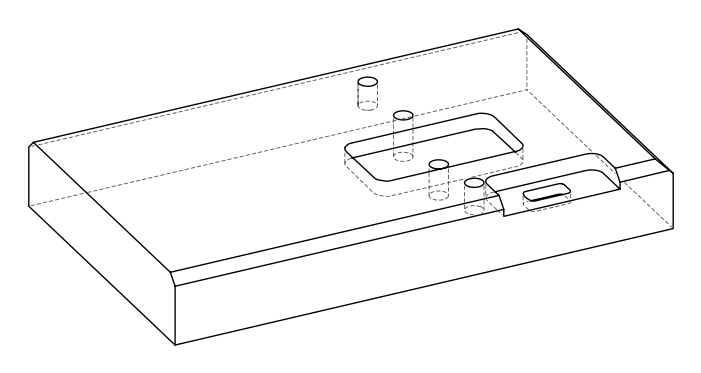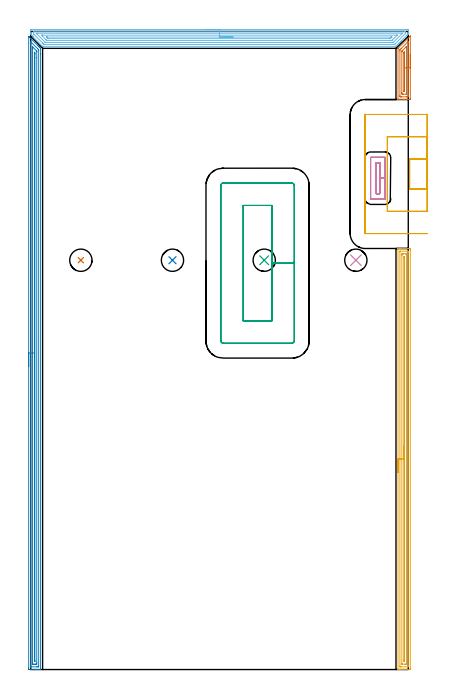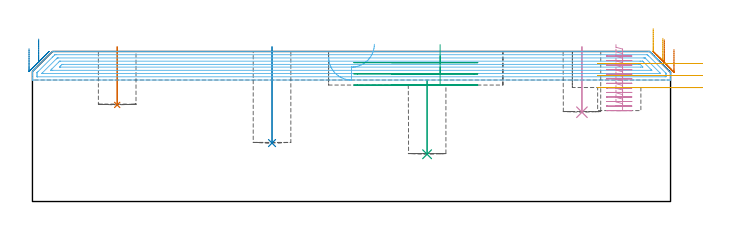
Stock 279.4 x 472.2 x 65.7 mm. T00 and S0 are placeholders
(PLAN: 11 operations, 4 tool changes, 50.3 min)
(1 INDEXABLE_INSERT_DRILL_BLIND_HOLE_FROM_SOLID | STEP1POCKET | NXT0302_004 | 0.1 min | 4950 mm3)
(2 INDEXABLE_INSERT_DRILL_BLIND_HOLE_FROM_SOLID_1 | STEP1POCKET_1 | NXT0302_004 | 0.17 min | 8512 mm3)
(3 INDEXABLE_INSERT_DRILL_BLIND_HOLE_FROM_SOLID_2 | STEP1POCKET_2 | NXT0302_004 | 0.13 min | 9555 mm3)
(4 INDEXABLE_INSERT_DRILL_BLIND_HOLE_FROM_SOLID_3 | STEP1POCKET_3 | NXT0302_004 | 0.12 min | 5632 mm3)
(5 AREA_MILL | FG_CHAMFER_SURFACE | UGT0205_001 | 10.15 min | 13133 mm3)
(6 AREA_MILL_1 | FG_CHAMFER_SURFACE_1 | UGT0205_001 | 11.14 min | 21837 mm3)
(7 AREA_MILL_2 | FG_CHAMFER_SURFACE_2 | UGT0205_001 | 1.54 min | 1917 mm3)
(8 AREA_MILL_3 | FG_CHAMFER_SURFACE_3 | UGT0205_001 | 15.02 min | 17909 mm3)
(9 MILL_RECTANGULAR_POCKET | POCKET_RECTANGULAR_STRAIGHT | UGT0201_105 | Follow Part, ap 5.5, ae 75% | 3.82 min | 152478 mm3)
(10 MILL_RECTANGULAR_POCKET_1 | POCKET_RECTANGULAR_STRAIGHT_1 | UGT0201_007 | Follow Part, ap 2, ae 75% | 4.65 min | 18627 mm3)
(11 MILL_SLOT | SLOT_PARTIAL_RECTANGULAR | UGT0201_105 | Follow Part, ap 5.5, ae 75% | 3.5 min | 62216 mm3)
(TOOL NXT0302_004 | Index. Insert Drill 16.5mm [880-D1650L20-05] | D16.5 PA176 FL83 Z2)
(TOOL UGT0205_001 | Chamfer Mill 20 x 3 x 45 deg. | D20 FL50 Z2)
(TOOL UGT0201_105 | End Mill 22 mm | D22 FL25 Z2)
(TOOL UGT0201_007 | End Mill 8 mm | D8 FL19 Z4)
(OP 1 INDEXABLE_INSERT_DRILL_BLIND_HOLE_FROM_SOLID)
G17 G21 G94 G90
T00 M6
G54
G17 G0 G90 X37.1 Y302.9 S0 M3
G43 Z75.7 H1
G94 G81 G98 Z42.3 F250. R67.7
G80
M5
M2
(OP 2 INDEXABLE_INSERT_DRILL_BLIND_HOLE_FROM_SOLID_1)
G17 G21 G94 G90
T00 M6
G54
G17 G0 G90 X104.9 Y302.9 S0 M3
G43 Z75.7 H1
G94 G81 G98 Z25.6 F250. R67.7
G80
M5
M2
(OP 3 INDEXABLE_INSERT_DRILL_BLIND_HOLE_FROM_SOLID_2)
G17 G21 G94 G90
T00 M6
G54
G17 G0 G90 X172.8 Y302.9 S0 M3
G43 Z75.7 H1
G94 G81 G98 Z20.7 F250. R53.
G80
M5
M2
(OP 4 INDEXABLE_INSERT_DRILL_BLIND_HOLE_FROM_SOLID_3)
G17 G21 G94 G90
T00 M6
G54
G17 G0 G90 X240.6 Y302.9 S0 M3
G43 Z75.7 H1
G94 G81 G98 Z39.1 F250. R67.7
G80
M5
M2
(OP 5 AREA_MILL)
G17 G21 G94 G90
T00 M6
G54
G17 G0 G90 X271.8 Y145.8 S1061 M3
G43 Z75.7 H0
G94 G1 Y145.838 Z74.828 F250.
Y145.952 Z73.963
Y146.141 Z73.112
Y146.403 Z72.28
Y146.737 Z71.474
Y147.14 Z70.7
Y147.608 Z69.964
Y148.14 Z69.272
Y148.729 Z68.629
Y149.372 Z68.04
Y150.064 Z67.508
Y150.8 Z67.04
Y151.574 Z66.637
Y152.38 Z66.303
Y153.212 Z66.041
Y154.064 Z65.852
Y154.928 Z65.738
Y155.8 Z65.7
Y311.415
X271.803 Y311.591 Z65.688
X271.844 Y311.6 Z65.647
X272.256 Z65.244
X272.506 Z64.994
X273.24 Z64.255
X274.496 Z63.001
X275.906 Z61.59
X279.721 Z57.776
X280.349 Y311.596 Z57.149
X280.892 Y311.592 Z56.606
X280.894 Y311.517 Z56.604
X280.899 Y310.968 Z56.601
X280.9 Y310.413 Z56.6
Y0.632
X280.897 Y0.289 Z56.602
X280.892 Y0.01 Z56.606
X280.609 Y0. Z56.888
X275.017 Z62.478
X273.607 Z63.889
X273.24 Z64.255
X272.506 Z64.994
X272.255 Z65.244
X271.844 Z65.647
X271.803 Y0.009 Z65.688
X271.8 Y0.185 Z65.7
Y155.8
X273.214 Z64.286
X273.215 Y309.179 Z64.285
Y309.204
X273.24 Y309.59 Z64.26
X273.712 Y309.599 Z63.788
X278.571 Y309.6 Z58.929
X279.044 Y309.599 Z58.456
X279.46 Y309.59 Z58.04
X279.485 Y309.179 Z58.015
Y309.154
Y2.421
Y2.396
X279.46 Y2.01 Z58.04
X278.988 Y2.001 Z58.512
X274.129 Y2. Z63.371
X273.656 Y2.001 Z63.844
X273.24 Y2.01 Z64.26
X273.215 Y2.421 Z64.285
Y2.446
X273.214 Y155.8 Z64.286
X274.628 Z62.872
X274.629 Y306.496 Z62.871
X274.63 Y306.886 Z62.87
X274.633 Y307.391 Z62.867
X274.635 Y307.577 Z62.865
X274.817 Y307.593 Z62.683
X275.017 Y307.596 Z62.483
X275.698 Y307.6 Z61.802
X275.906 Z61.594
X277.475 Z60.025
X277.683 Y307.599 Z59.817
X277.891 Y307.595 Z59.609
X278.029 Y307.59 Z59.471
X278.065 Y307.586 Z59.435
X278.067 Y307.568 Z59.433
X278.069 Y307.521 Z59.431
X278.071 Y307.391 Z59.429
Y5.104
X278.07 Y4.714 Z59.43
X278.067 Y4.209 Z59.433
X278.065 Y4.023 Z59.435
X277.883 Y4.007 Z59.617
X277.683 Y4.004 Z59.817
X277.002 Y4. Z60.498
X276.794 Z60.706
X275.225 Z62.275
X275.017 Y4.001 Z62.483
X274.809 Y4.005 Z62.691
X274.671 Y4.01 Z62.829
X274.635 Y4.014 Z62.865
X274.633 Y4.032 Z62.867
X274.631 Y4.079 Z62.869
X274.629 Y4.209 Z62.871
X274.628 Y155.8 Z62.872
X276.043 Z61.457
Y304.846
X276.046 Y305.461 Z61.454
X276.05 Y305.566 Z61.45
X276.052 Y305.591 Z61.448
X276.074 Y305.593 Z61.426
X276.129 Y305.596 Z61.371
X276.35 Y305.598 Z61.15
X276.571 Y305.596 Z60.929
X276.626 Y305.593 Z60.874
X276.648 Y305.591 Z60.852
X276.65 Y305.566 Z60.85
X276.653 Y305.464 Z60.847
X276.657 Y304.846 Z60.843
Y304.708
X276.656 Y6.274 Z60.844
X276.655 Y6.138 Z60.845
X276.65 Y6.034 Z60.85
X276.648 Y6.009 Z60.852
X276.626 Y6.007 Z60.874
X276.571 Y6.004 Z60.929
X276.35 Y6.002 Z61.15
X276.129 Y6.004 Z61.371
X276.074 Y6.007 Z61.426
X276.052 Y6.009 Z61.448
X276.05 Y6.034 Z61.45
X276.047 Y6.136 Z61.453
X276.043 Y6.754 Z61.457
Y6.892
Y155.8
Y156.672 Z61.495
Y157.537 Z61.609
Y158.388 Z61.798
Y159.22 Z62.06
Y160.026 Z62.394
Y160.8 Z62.797
Y161.536 Z63.266
Y162.228 Z63.797
Y162.871 Z64.386
Y163.46 Z65.029
Y163.992 Z65.722
Y164.46 Z66.457
Y164.863 Z67.231
Y165.197 Z68.037
Y165.459 Z68.869
Y165.648 Z69.721
Y165.762 Z70.586
Y165.8 Z71.457
G0 Z75.7
M5
M2
(OP 6 AREA_MILL_1)
G17 G21 G94 G90
T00 M6
G54
G17 G0 G90 X129.7 Y473.7 S1061 M3
G43 Z75.7 H0
Z63.2
G94 G1 X129.738 Z62.328 F250.
X129.852 Z61.463
X130.041 Z60.612
X130.303 Z59.78
X130.637 Z58.974
X131.04 Z58.2
X131.509 Z57.464
X132.04 Z56.772
X132.629 Z56.129
X133.272 Z55.54
X133.964 Z55.008
X134.7 Z54.54
X135.474 Z54.137
X136.28 Z53.803
X137.112 Z53.541
X137.964 Z53.352
X138.828 Z53.238
X139.7 Z53.2
X278.264
X278.768 Y473.699 Z53.201
X279.266 Y473.694 Z53.202
X279.391 Y473.691 Z53.205
X279.4 Y473.201 Z53.693
Y471.797 Z55.099
Y471.432 Z55.463
Y470.652 Z56.246
Y470.547 Z56.351
X279.399 Y470.351 Z56.546
X279.397 Y470.326 Z56.572
X279.393 Y470.304 Z56.593
X279.364 Y470.264 Z56.634
X279.206 Y470.104 Z56.792
X278.47 Y469.37 Z57.53
X274.088 Y464.987 Z61.912
X274.044 Y464.943 Z61.954
X273.999 Y464.898 Z62.001
X273.796 Y464.695 Z62.204
X273.749 Y464.648 Z62.249
X273.7 Y464.6 Z62.299
X273.504 Y464.403 Z62.496
X273.455 Y464.353 Z62.544
X273.402 Y464.302 Z62.597
X273.212 Y464.112 Z62.787
X273.16 Y464.058 Z62.839
X273.104 Y464.004 Z62.895
X272.92 Y463.82 Z63.079
X272.865 Y463.763 Z63.133
X272.806 Y463.706 Z63.193
X272.628 Y463.528 Z63.371
X272.57 Y463.468 Z63.428
X271.885 Y462.785 Z64.115
X271.685 Y462.583 Z64.313
X271.027 Y461.927 Z64.973
X270.801 Y461.699 Z65.198
X270.719 Y461.618 Z65.28
X270.478 Y461.377 Z65.522
X270.344 Y461.246 Z65.654
X270.301 Y461.207 Z65.693
X269.825 Y461.2 Z65.7
X9.575
X8.804 Y461.205 Z65.691
X8.77 Y461.232 Z65.666
X8.747 Y461.252 Z65.647
X1.799 Y468.2 Z58.698
X1.663 Y468.335 Z58.561
X1.526 Y468.473 Z58.425
X1.361 Y468.638 Z58.26
X1.221 Y468.777 Z58.118
X1.079 Y468.92 Z57.978
X0.924 Y469.075 Z57.822
X0.778 Y469.22 Z57.676
X0.632 Y469.367 Z57.531
X0.486 Y469.513 Z57.385
X0.336 Y469.662 Z57.233
X0.185 Y469.814 Z57.083
X0.032 Y469.964 Z56.926
X0.01 Y469.997 Z56.892
X0. Y470.027 Z56.862
Y470.157 Z56.736
Y470.431 Z56.469
Y470.701 Z56.198
Y471.432 Z55.463
Y472.682 Z54.215
X0.004 Y473.201 Z53.693
X0.009 Y473.691 Z53.205
X0.134 Y473.694 Z53.202
X0.632 Y473.7 Z53.2
X139.7
Y472.286 Z54.614
X277.011 Y472.285 Z54.615
X277.386 Y472.279 Z54.621
X277.391 Y472.158 Z54.742
X277.398 Y471.903 Z54.997
X277.399 Y471.432 Z55.468
Y471.017 Z55.883
X277.392 Y470.782 Z56.118
X277.39 Y470.754 Z56.146
X277.374 Y470.733 Z56.167
X277.329 Y470.682 Z56.218
X277.197 Y470.547 Z56.353
X277.089 Y470.439 Z56.461
X269.825 Y463.175 Z63.725
X269.525 Y462.88 Z64.02
X269.322 Y462.683 Z64.217
X269.249 Y462.621 Z64.279
X268.899 Y462.614 Z64.286
X10.438
X10.007 Y462.617 Z64.283
X9.899 Y462.619 Z64.281
X9.85 Y462.621 Z64.279
X9.784 Y462.678 Z64.222
X9.575 Y462.878 Z64.022
X8.982 Y463.468 Z63.432
X8.681 Y463.769 Z63.131
X2.42 Y470.03 Z56.87
X2.163 Y470.291 Z56.609
X2.038 Y470.422 Z56.478
X2.01 Y470.453 Z56.447
X2.006 Y470.488 Z56.412
X2.003 Y470.547 Z56.353
X2. Y470.963 Z55.937
Y471.432 Z55.468
X2.001 Y471.846 Z55.054
X2.01 Y472.263 Z54.637
X2.012 Y472.28 Z54.62
X2.018 Y472.282 Z54.618
X2.043 Y472.284 Z54.616
X2.097 Y472.285 Z54.615
X2.205 Y472.286 Z54.614
X139.7
Y470.872 Z56.028
X274.939 Y470.871 Z56.029
X275. Y470.87 Z56.03
X275.039 Y470.866 Z56.034
X275.052 Y470.863 Z56.037
X275.043 Y470.85 Z56.05
X275.003 Y470.804 Z56.096
X274.968 Y470.767 Z56.133
X274.748 Y470.547 Z56.353
X268.554 Y464.353 Z62.547
X268.295 Y464.097 Z62.803
X268.256 Y464.061 Z62.839
X268.231 Y464.042 Z62.858
X268.199 Y464.035 Z62.865
X268.036 Y464.033 Z62.867
X267.47 Y464.029 Z62.871
X11.364
X11.036 Y464.03 Z62.87
X10.942 Y464.032 Z62.868
X10.888 Y464.035 Z62.865
X10.858 Y464.053 Z62.847
X10.753 Y464.152 Z62.748
X10.546 Y464.353 Z62.547
X10.469 Y464.43 Z62.47
X4.353 Y470.547 Z56.353
X4.209 Y470.692 Z56.208
X4.054 Y470.857 Z56.043
X4.086 Y470.865 Z56.035
X4.209 Y470.867 Z56.033
X4.776 Y470.871 Z56.029
X139.7 Y470.872 Z56.028
Y469.457 Z57.443
X270.719
X270.928 Y469.456 Z57.444
X271.154 Y469.452 Z57.448
X271.183 Y469.451 Z57.449
X271.18 Y469.441 Z57.459
X271.148 Y469.402 Z57.498
X271.107 Y469.357 Z57.543
X267.51 Y465.759 Z61.141
X267.387 Y465.637 Z61.263
X267.286 Y465.54 Z61.36
X267.217 Y465.477 Z61.423
X267.18 Y465.449 Z61.451
X267.142 Y465.448 Z61.452
X266.933 Y465.445 Z61.455
X266.248 Y465.443 Z61.457
X266.041
X12.258
X12.049 Y465.444 Z61.456
X11.966 Y465.447 Z61.453
X11.927 Y465.449 Z61.451
X11.804 Y465.557 Z61.343
X11.507 Y465.845 Z61.055
X11.364 Y465.985 Z60.915
X8.465 Y468.885 Z58.015
X8.26 Y469.094 Z57.806
X7.914 Y469.451 Z57.449
X7.998 Y469.453 Z57.447
X8.681 Y469.457 Z57.443
X8.888
X139.7
Y468.043 Z58.857
X266.248
X266.991 Y468.042 Z58.858
X267.142 Y468.04 Z58.86
X267.279 Y468.036 Z58.864
X267.186 Y467.892 Z59.008
X267.167 Y467.868 Z59.032
X267.142 Y467.84 Z59.06
X266.279 Y466.977 Z59.923
X266.248 Y466.948 Z59.952
X266.15 Y466.864 Z60.036
X266.062 Y466.861 Z60.039
X265.877 Y466.859 Z60.041
X265.506 Y466.857 Z60.043
X265.353
X13.305
X13.152 Y466.858 Z60.042
X13. Y466.861 Z60.039
X12.96 Y466.864 Z60.036
X12.932 Y466.878 Z60.022
X12.884 Y466.92 Z59.98
X12.792 Y467.008 Z59.892
X12.258 Y467.541 Z59.359
X11.911 Y467.892 Z59.008
X11.799 Y468.011 Z58.889
X11.785 Y468.037 Z58.863
X11.852 Y468.04 Z58.86
X11.953 Y468.042 Z58.858
X12.106 Y468.043 Z58.857
X12.258
X139.7
X140.572 Z58.895
X141.437 Z59.009
X142.288 Z59.198
X143.12 Z59.46
X143.926 Z59.794
X144.7 Z60.197
X145.436 Z60.665
X146.128 Z61.196
X146.771 Z61.786
X147.36 Z62.429
X147.892 Z63.121
X148.36 Z63.857
X148.763 Z64.631
X149.097 Z65.437
X149.359 Z66.269
X149.548 Z67.12
X149.662 Z67.985
X149.7 Z68.857
G0 Z75.7
M5
M2
(OP 7 AREA_MILL_2)
G17 G21 G94 G90
T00 M6
G54
G17 G0 G90 X280.9 Y455.3 S1061 M3
G43 Z75.7 H0
Z66.6
G94 G1 Y455.262 Z65.728 F250.
Y455.148 Z64.863
Y454.959 Z64.012
Y454.697 Z63.18
Y454.363 Z62.374
Y453.96 Z61.6
Y453.492 Z60.864
Y452.96 Z60.172
Y452.371 Z59.529
Y451.728 Z58.94
Y451.036 Z58.408
Y450.3 Z57.94
Y449.526 Z57.537
Y448.72 Z57.203
Y447.888 Z56.941
Y447.037 Z56.752
Y446.172 Z56.638
Y445.3 Z56.6
Y422.633
X280.898 Y422.297 Z56.602
X280.891 Y421.806 Z56.605
X280.846 Y421.802 Z56.65
X279.071 Y421.8 Z58.425
X276.794 Z60.699
X276.016 Z61.483
X275.906 Z61.593
X271.937 Z65.562
X271.813 Z65.681
X271.805 Y421.809 Z65.69
X271.8 Y421.855 Z65.7
Y459.456
X271.804 Y459.695 Z65.689
X271.894 Y459.795 Z65.604
X280.697 Y468.598 Z56.801
X280.793 Y468.693 Z56.703
X280.891 Y468.787 Z56.605
X280.897 Y468.736 Z56.602
X280.9 Y468.633 Z56.6
Y468.598
Y445.3
X279.486 Z58.014
Y424.951
X279.484 Y424.067 Z58.016
X279.483 Y424.044 Z58.017
X279.46 Y423.81 Z58.04
X278.838 Y423.802 Z58.662
X278.571 Y423.801 Z58.929
X277.951 Y423.8 Z59.549
X274.396 Z63.104
X274.129 Y423.801 Z63.371
X273.504 Y423.804 Z63.996
X273.24 Y423.81 Z64.26
X273.217 Y424.067 Z64.283
X273.216 Y424.091 Z64.284
X273.214 Y424.951 Z64.286
Y457.712
X273.218 Y458.571 Z64.282
X273.22 Y458.591 Z64.28
X273.24 Y458.678 Z64.26
X274.067 Y459.517 Z63.433
X279.315 Y464.764 Z58.185
X279.39 Y464.834 Z58.11
X279.46 Y464.898 Z58.04
X279.481 Y464.764 Z58.019
X279.483 Y464.741 Z58.017
X279.486 Y463.879 Z58.014
Y445.3
X278.072 Z59.428
X278.071 Y426.721 Z59.429
X278.069 Y426.336 Z59.431
X278.065 Y425.836 Z59.435
X277.717 Y425.802 Z59.783
X275.942 Y425.8 Z61.558
X275.052 Y425.801 Z62.448
X275.017 Y425.803 Z62.483
X274.636 Y425.836 Z62.864
X274.632 Y426.22 Z62.868
X274.629 Y426.721 Z62.871
Y427.108
Y457.188
X274.631 Y457.437 Z62.869
X274.633 Y457.561 Z62.867
X274.635 Y457.619 Z62.865
X274.692 Y457.686 Z62.808
X274.852 Y457.851 Z62.648
X275.017 Y458.018 Z62.483
X275.294 Y458.295 Z62.206
X277.339 Y460.34 Z60.161
X277.511 Y460.511 Z59.989
X277.683 Y460.681 Z59.817
X277.96 Y460.949 Z59.54
X278.065 Y461.047 Z59.435
X278.069 Y460.931 Z59.431
X278.07 Y460.839 Z59.43
X278.071 Y460.34 Z59.429
X278.072 Y459.953 Z59.428
Y445.3
X276.657 Z60.843
Y428.49
X276.652 Y427.879 Z60.848
X276.65 Y427.817 Z60.85
X276.59 Y427.809 Z60.91
X276.077 Z61.423
X276.051 Y427.81 Z61.449
X276.049 Y427.836 Z61.451
X276.046 Y427.909 Z61.454
X276.044 Y428.058 Z61.456
X276.043 Y456.043 Z61.457
X276.045 Y456.354 Z61.455
X276.047 Y456.509 Z61.453
X276.05 Y456.582 Z61.45
X276.084 Y456.624 Z61.416
X276.252 Y456.801 Z61.248
X276.377 Y456.926 Z61.123
X276.525 Y457.07 Z60.975
X276.641 Y457.181 Z60.859
X276.652 Y456.943 Z60.848
X276.656 Y456.801 Z60.844
X276.657 Y455.917 Z60.843
Y445.3
Y444.428 Z60.881
Y443.564 Z60.995
Y442.712 Z61.183
Y441.88 Z61.446
Y441.074 Z61.78
Y440.3 Z62.182
Y439.564 Z62.651
Y438.872 Z63.182
Y438.229 Z63.772
Y437.64 Z64.415
Y437.109 Z65.107
Y436.64 Z65.843
Y436.237 Z66.616
Y435.903 Z67.422
Y435.641 Z68.254
Y435.452 Z69.106
Y435.338 Z69.971
Y435.3 Z70.843
G0 Z75.7
M5
M2
(OP 8 AREA_MILL_3)
G17 G21 G94 G90
T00 M6
G54
G17 G0 G90 X-1.5 Y224.25 S1061 M3
G43 Z75.7 H0
Z66.9
G94 G1 Y224.288 Z66.028 F250.
Y224.402 Z65.163
Y224.591 Z64.312
Y224.853 Z63.48
Y225.187 Z62.674
Y225.59 Z61.9
Y226.059 Z61.164
Y226.59 Z60.472
Y227.179 Z59.829
Y227.822 Z59.24
Y228.514 Z58.708
Y229.25 Z58.24
Y230.024 Z57.837
Y230.83 Z57.503
Y231.662 Z57.241
Y232.514 Z57.052
Y233.378 Z56.938
Y234.25 Z56.9
Y468.477
X-1.495 Y468.483 Z56.904
X-1.479 Y468.477 Z56.92
X-1.425 Y468.426 Z56.974
X-1.177 Y468.179 Z57.22
X-1.062 Y468.064 Z57.335
X5.175 Y461.825 Z63.575
X5.541 Y461.46 Z63.938
X6.019 Y460.981 Z64.419
X6.267 Y460.734 Z64.665
X6.422 Y460.58 Z64.817
X6.572 Y460.429 Z64.97
X6.714 Y460.287 Z65.112
X6.862 Y460.14 Z65.258
X7.301 Y459.7 Z65.699
X7.3 Y459.021 Z65.7
Y455.436
Y0.172
X7.301 Y0.004 Z65.692
X6.962 Y0. Z65.362
X6.661 Z65.06
X5.982 Z64.377
X4.762 Z63.158
X4.221 Z62.615
X3.611 Z62.006
X-1.062 Y0.001 Z57.335
X-1.285 Y0.004 Z57.112
X-1.492 Y0.01 Z56.906
X-1.495 Y0.179 Z56.903
X-1.499 Y0.619 Z56.901
X-1.5 Y1.063 Z56.9
Y234.25
X-0.086 Z58.314
X-0.085 Y464.21 Z58.315
X-0.079 Y464.611 Z58.321
X-0.068 Y464.606 Z58.332
X-0.027 Y464.573 Z58.373
X0.01 Y464.538 Z58.41
X0.243 Y464.307 Z58.643
X0.699 Y463.852 Z59.099
X5.101 Y459.449 Z63.501
X5.6 Y458.947 Z64.
X5.77 Y458.768 Z64.17
X5.879 Y458.643 Z64.279
X5.886 Y458.053 Z64.286
X5.885 Y2.504 Z64.285
X5.884 Y2.406 Z64.284
X5.879 Y2.018 Z64.279
X5.496 Y2.005 Z63.896
X5.101 Y2.002 Z63.501
X4.621 Y2. Z63.021
X0.007 Y2.001 Z58.407
X-0.025 Y2.002 Z58.375
X-0.058 Y2.006 Z58.342
X-0.079 Y2.01 Z58.321
X-0.08 Y2.036 Z58.32
X-0.085 Y2.308 Z58.315
X-0.086 Y234.25 Z58.314
X1.328 Z59.728
X1.329 Y460.094 Z59.729
X1.331 Y460.734 Z59.731
X1.332 Y460.758 Z59.732
X1.364 Y460.734 Z59.764
X1.579 Y460.521 Z59.979
X4.221 Y457.88 Z62.621
X4.397 Y457.699 Z62.797
X4.441 Y457.652 Z62.841
X4.459 Y457.63 Z62.859
X4.464 Y457.583 Z62.864
X4.468 Y457.414 Z62.868
X4.471 Y457.16 Z62.871
X4.472 Y452.742 Z62.872
X4.471 Y4.832 Z62.871
X4.469 Y4.193 Z62.869
X4.467 Y4.066 Z62.867
X4.464 Y4.012 Z62.864
X4.406 Y4.005 Z62.806
X4.221 Y4.003 Z62.621
X3.53 Y4. Z61.93
X2.65 Z61.05
X1.769 Z60.169
X1.579 Y4.003 Z59.979
X1.39 Y4.008 Z59.79
X1.341 Y4.01 Z59.741
X1.335 Y4.042 Z59.735
X1.332 Y4.108 Z59.732
X1.33 Y4.193 Z59.73
X1.329 Y4.447 Z59.729
X1.328 Y5.086 Z59.728
Y234.25
X2.743 Z61.143
Y455.979
X2.744 Y456.266 Z61.144
X2.746 Y456.586 Z61.146
X2.75 Y456.866 Z61.15
X2.915 Y456.724 Z61.315
X3.05 Y456.561 Z61.45
X3.054 Y456.266 Z61.454
X3.056 Y455.979 Z61.456
X3.057 Y455.66 Z61.457
Y455.373
Y6.554
X3.056 Y6.268 Z61.456
X3.053 Y6.107 Z61.453
X3.05 Y6.011 Z61.45
X3.005 Y6.008 Z61.405
X2.9 Y6.005 Z61.3
X2.795 Y6.007 Z61.195
X2.75 Y6.01 Z61.15
X2.747 Y6.107 Z61.147
X2.745 Y6.267 Z61.145
X2.743 Y6.586 Z61.143
Y6.873
Y234.25
Y235.122 Z61.181
Y235.987 Z61.295
Y236.838 Z61.483
Y237.67 Z61.746
Y238.476 Z62.08
Y239.25 Z62.482
Y239.986 Z62.951
Y240.678 Z63.482
Y241.321 Z64.072
Y241.91 Z64.715
Y242.442 Z65.407
Y242.91 Z66.143
Y243.313 Z66.916
Y243.647 Z67.722
Y243.909 Z68.554
Y244.098 Z69.406
Y244.212 Z70.271
Y244.25 Z71.143
G0 Z75.7
M5
M2
(OP 9 MILL_RECTANGULAR_POCKET)
G17 G21 G94 G90
T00 M6
G54
G17 G0 G90 X178.5 Y271.267 S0 M3
G43 Z75.7 H0
Z68.7
G94 G1 Y300.75 Z60.8 F250.
Y343.5 F500.
X157.2
Y258.
X178.5
Y300.75
X195.
Y358.4
G3 X193.4 Y360. R1.6
G1 X142.3
G3 X140.7 Y358.4 R1.6
G1 Y243.1
G3 X142.3 Y241.5 R1.6
G1 X193.4
G3 X195. Y243.1 R1.6
G1 Y300.75
Y301.75
G0 X178.5 Y271.267 Z63.8
G1 Y300.75 Z55.9 F250.
Y343.5 F500.
X157.2
Y258.
X178.5
Y300.75
X195.
Y358.4
G3 X193.4 Y360. R1.6
G1 X142.3
G3 X140.7 Y358.4 R1.6
G1 Y243.1
G3 X142.3 Y241.5 R1.6
G1 X193.4
G3 X195. Y243.1 R1.6
G1 Y300.75
Y301.75
G0 X178.5 Y271.267 Z58.9
G1 Y300.75 Z51. F250.
Y343.5 F500.
X157.2
Y258.
X178.5
Y300.75
X195.
Y358.4
G3 X193.4 Y360. R1.6
G1 X142.3
G3 X140.7 Y358.4 R1.6
G1 Y243.1
G3 X142.3 Y241.5 R1.6
G1 X193.4
G3 X195. Y243.1 R1.6
G1 Y300.75
Y301.75
G0 Z75.7
M5
M2
(OP 10 MILL_RECTANGULAR_POCKET_1)
G17 G21 G94 G90
T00 M6
G54
G17 G0 G90 X255.5 Y356.532 S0 M3
G43 Z75.7 H0
Z68.7
G94 G1 Y352.2 Z67.539 F250.
X258.4 Z66.762
Y363.6 Z63.708
Y375. F500.
X255.5
Y352.2
X258.4
Y363.6
X262.4
Y378.9
X262.395 Y378.955
X262.355 Y378.995
X262.3 Y379.
X251.6
X251.545 Y378.995
X251.505 Y378.955
X251.5 Y378.9
Y348.3
X251.505 Y348.245
X251.545 Y348.205
X251.6 Y348.2
X262.3
X262.355 Y348.205
X262.395 Y348.245
X262.4 Y348.3
Y363.6
Y364.6
G0 X255.5 Y356.532 Z66.708
G1 Y352.2 Z65.547 F250.
X258.4 Z64.77
Y363.6 Z61.715
Y375. F500.
X255.5
Y352.2
X258.4
Y363.6
X262.4
Y378.9
X262.395 Y378.955
X262.355 Y378.995
X262.3 Y379.
X251.6
X251.545 Y378.995
X251.505 Y378.955
X251.5 Y378.9
Y348.3
X251.505 Y348.245
X251.545 Y348.205
X251.6 Y348.2
X262.3
X262.355 Y348.205
X262.395 Y348.245
X262.4 Y348.3
Y363.6
Y364.6
G0 X255.5 Y356.532 Z64.715
G1 Y352.2 Z63.555 F250.
X258.4 Z62.778
Y363.6 Z59.723
Y375. F500.
X255.5
Y352.2
X258.4
Y363.6
X262.4
Y378.9
X262.395 Y378.955
X262.355 Y378.995
X262.3 Y379.
X251.6
X251.545 Y378.995
X251.505 Y378.955
X251.5 Y378.9
Y348.3
X251.505 Y348.245
X251.545 Y348.205
X251.6 Y348.2
X262.3
X262.355 Y348.205
X262.395 Y348.245
X262.4 Y348.3
Y363.6
Y364.6
G0 X255.5 Y356.532 Z62.723
G1 Y352.2 Z61.562 F250.
X258.4 Z60.785
Y363.6 Z57.731
Y375. F500.
X255.5
Y352.2
X258.4
Y363.6
X262.4
Y378.9
X262.395 Y378.955
X262.355 Y378.995
X262.3 Y379.
X251.6
X251.545 Y378.995
X251.505 Y378.955
X251.5 Y378.9
Y348.3
X251.505 Y348.245
X251.545 Y348.205
X251.6 Y348.2
X262.3
X262.355 Y348.205
X262.395 Y348.245
X262.4 Y348.3
Y363.6
Y364.6
G0 X255.5 Y356.532 Z60.731
G1 Y352.2 Z59.57 F250.
X258.4 Z58.793
Y363.6 Z55.738
Y375. F500.
X255.5
Y352.2
X258.4
Y363.6
X262.4
Y378.9
X262.395 Y378.955
X262.355 Y378.995
X262.3 Y379.
X251.6
X251.545 Y378.995
X251.505 Y378.955
X251.5 Y378.9
Y348.3
X251.505 Y348.245
X251.545 Y348.205
X251.6 Y348.2
X262.3
X262.355 Y348.205
X262.395 Y348.245
X262.4 Y348.3
Y363.6
Y364.6
G0 X255.5 Y356.532 Z58.738
G1 Y352.2 Z57.578 F250.
X258.4 Z56.801
Y363.6 Z53.746
Y375. F500.
X255.5
Y352.2
X258.4
Y363.6
X262.4
Y378.9
X262.395 Y378.955
X262.355 Y378.995
X262.3 Y379.
X251.6
X251.545 Y378.995
X251.505 Y378.955
X251.5 Y378.9
Y348.3
X251.505 Y348.245
X251.545 Y348.205
X251.6 Y348.2
X262.3
X262.355 Y348.205
X262.395 Y348.245
X262.4 Y348.3
Y363.6
Y364.6
G0 X255.5 Y356.532 Z56.746
G1 Y352.2 Z55.585 F250.
X258.4 Z54.808
Y363.6 Z51.754
Y375. F500.
X255.5
Y352.2
X258.4
Y363.6
X262.4
Y378.9
X262.395 Y378.955
X262.355 Y378.995
X262.3 Y379.
X251.6
X251.545 Y378.995
X251.505 Y378.955
X251.5 Y378.9
Y348.3
X251.505 Y348.245
X251.545 Y348.205
X251.6 Y348.2
X262.3
X262.355 Y348.205
X262.395 Y348.245
X262.4 Y348.3
Y363.6
Y364.6
G0 X255.5 Y356.532 Z54.754
G1 Y352.2 Z53.593 F250.
X258.4 Z52.816
Y363.6 Z49.762
Y375. F500.
X255.5
Y352.2
X258.4
Y363.6
X262.4
Y378.9
X262.395 Y378.955
X262.355 Y378.995
X262.3 Y379.
X251.6
X251.545 Y378.995
X251.505 Y378.955
X251.5 Y378.9
Y348.3
X251.505 Y348.245
X251.545 Y348.205
X251.6 Y348.2
X262.3
X262.355 Y348.205
X262.395 Y348.245
X262.4 Y348.3
Y363.6
Y364.6
G0 X255.5 Y356.532 Z52.762
G1 Y352.2 Z51.601 F250.
X258.4 Z50.824
Y363.6 Z47.769
Y375. F500.
X255.5
Y352.2
X258.4
Y363.6
X262.4
Y378.9
X262.395 Y378.955
X262.355 Y378.995
X262.3 Y379.
X251.6
X251.545 Y378.995
X251.505 Y378.955
X251.5 Y378.9
Y348.3
X251.505 Y348.245
X251.545 Y348.205
X251.6 Y348.2
X262.3
X262.355 Y348.205
X262.395 Y348.245
X262.4 Y348.3
Y363.6
Y364.6
G0 X255.5 Y356.532 Z50.769
G1 Y352.2 Z49.609 F250.
X258.4 Z48.832
Y363.6 Z45.777
Y375. F500.
X255.5
Y352.2
X258.4
Y363.6
X262.4
Y378.9
X262.395 Y378.955
X262.355 Y378.995
X262.3 Y379.
X251.6
X251.545 Y378.995
X251.505 Y378.955
X251.5 Y378.9
Y348.3
X251.505 Y348.245
X251.545 Y348.205
X251.6 Y348.2
X262.3
X262.355 Y348.205
X262.395 Y348.245
X262.4 Y348.3
Y363.6
Y364.6
G0 X255.5 Y356.532 Z48.777
G1 Y352.2 Z47.616 F250.
X258.4 Z46.839
Y363.6 Z43.785
Y375. F500.
X255.5
Y352.2
X258.4
Y363.6
X262.4
Y378.9
X262.395 Y378.955
X262.355 Y378.995
X262.3 Y379.
X251.6
X251.545 Y378.995
X251.505 Y378.955
X251.5 Y378.9
Y348.3
X251.505 Y348.245
X251.545 Y348.205
X251.6 Y348.2
X262.3
X262.355 Y348.205
X262.395 Y348.245
X262.4 Y348.3
Y363.6
Y364.6
G0 X255.5 Y356.532 Z46.785
G1 Y352.2 Z45.624 F250.
X258.4 Z44.847
Y363.6 Z41.792
Y375. F500.
X255.5
Y352.2
X258.4
Y363.6
X262.4
Y378.9
X262.395 Y378.955
X262.355 Y378.995
X262.3 Y379.
X251.6
X251.545 Y378.995
X251.505 Y378.955
X251.5 Y378.9
Y348.3
X251.505 Y348.245
X251.545 Y348.205
X251.6 Y348.2
X262.3
X262.355 Y348.205
X262.395 Y348.245
X262.4 Y348.3
Y363.6
Y364.6
G0 X255.5 Y356.532 Z44.792
G1 Y352.2 Z43.632 F250.
X258.4 Z42.855
Y363.6 Z39.8
Y375. F500.
X255.5
Y352.2
X258.4
Y363.6
X262.4
Y378.9
X262.395 Y378.955
X262.355 Y378.995
X262.3 Y379.
X251.6
X251.545 Y378.995
X251.505 Y378.955
X251.5 Y378.9
Y348.3
X251.505 Y348.245
X251.545 Y348.205
X251.6 Y348.2
X262.3
X262.355 Y348.205
X262.395 Y348.245
X262.4 Y348.3
Y363.6
Y364.6
G0 Z75.7
M5
M2
(OP 11 MILL_SLOT)
G17 G21 G94 G90
T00 M6
G54
G17 G0 G90 X293.4 Y377.8 S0 M3
G43 Z75.7 H0
Z60.433
G94 G1 X290.4 F250.
X280.4 F500.
Y355.6
X290.4
X293.4 F250.
Y394.3
X290.4
X263.9 F500.
Y339.1
X290.4
X293.4 F250.
Y410.8
X290.4
X247.6 F500.
G3 X247.4 Y410.6 R0.2
G1 Y322.8
G3 X247.6 Y322.6 R0.2
G1 X290.4
X293.4 F250.
G0 Y377.8 Z55.167
G1 X290.4
X280.4 F500.
Y355.6
X290.4
X293.4 F250.
Y394.3
X290.4
X263.9 F500.
Y339.1
X290.4
X293.4 F250.
Y410.8
X290.4
X247.6 F500.
G3 X247.4 Y410.6 R0.2
G1 Y322.8
G3 X247.6 Y322.6 R0.2
G1 X290.4
X293.4 F250.
G0 Y377.8 Z49.9
G1 X290.4
X280.4 F500.
Y355.6
X290.4
X293.4 F250.
Y394.3
X290.4
X263.9 F500.
Y339.1
X290.4
X293.4 F250.
Y410.8
X290.4
X247.6 F500.
G3 X247.4 Y410.6 R0.2
G1 Y322.8
G3 X247.6 Y322.6 R0.2
G1 X290.4
X293.4 F250.
G0 Z75.7
M5
M2
